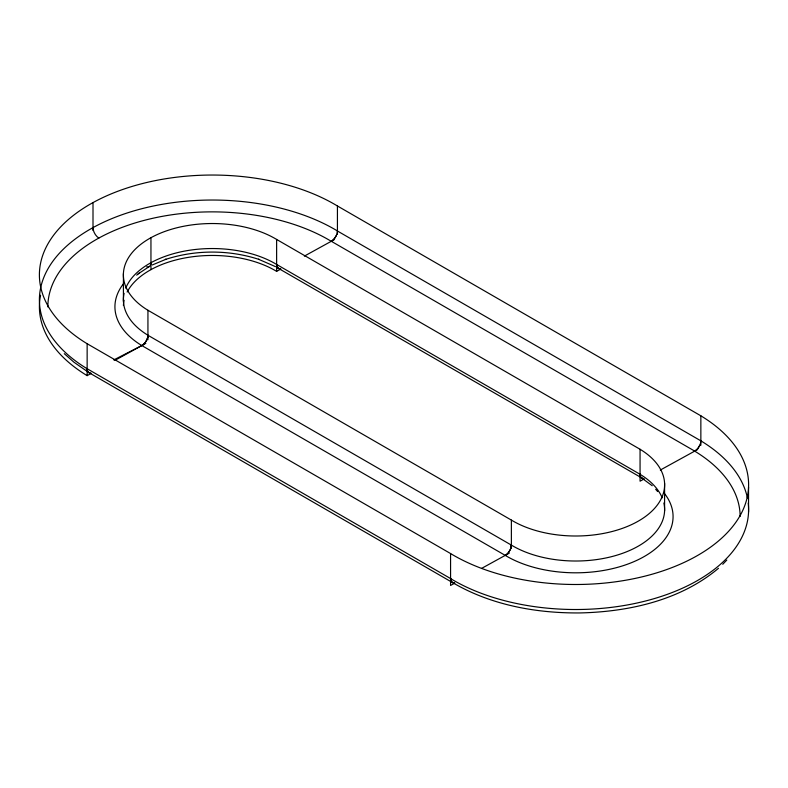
<?xml version="1.0" encoding="UTF-8"?>
<svg xmlns="http://www.w3.org/2000/svg" width="788" height="788" viewBox="0 0 788 788"><rect width="100%" height="100%" fill="white"/><g stroke="black" fill="none" stroke-linecap="round" stroke-linejoin="round"><path stroke-width="1.18" d="M123.42 301.292L123.42 273.623M113.767 359.929L141.81 345.558A8.461 5.004 -59.5 0 0 145.199 342.563L146.883 339.638M336.358 235.405L334.693 238.212A8.461 5.004 -59.5 0 1 331.305 241.335A164.426 94.924 0 0 0 151.05 218.68A164.426 94.924 0 0 0 47.861 306.946M699.783 445.23L698.158 447.988A8.461 5.004 -59.5 0 1 694.73 451.16A164.426 94.924 0 0 1 740.139 516.426M146.844 339.736L146.863 339.687A8.461 4.856 -59 0 0 147.977 335.255A88.896 51.319 0 0 1 124.11 293.343M722.763 564.287L726.802 560.071M136.698 275.16L139.141 273.101M718.479 568.296C680.32 600.328 629.198 611.734 580.421 612.926C536.204 613.369 490.835 605.105 452.361 582.46L88.936 372.635L74.003 362.244L64.281 353.674M138.245 273.83L149.237 266.571M40.562 295.224A172.887 99.81 0 0 0 87.143 375.64L91.408 373.295M114.871 360.382L145.81 343.361M127.144 292.033A88.896 51.319 0 0 1 276.627 271.368L280.902 269.013M304.365 256.11L334.23 239.67M454.834 583.12L450.569 585.464L450.569 553.55L87.143 343.726A172.887 99.81 0 0 1 93.004 202.605A172.887 99.81 0 0 1 337.431 205.983L700.857 415.808L700.857 445.279M481.507 568.443L509.235 553.186M644.328 478.838L640.063 481.192L640.063 449.268L276.627 239.444A88.896 51.319 0 0 0 150.951 237.7A88.896 51.319 0 0 0 147.937 310.265L147.937 339.736M660.324 470.042L697.656 449.495M152.301 264.955L166.061 259.252L165.372 259.469C195.582 249.619 229.003 249.619 259.213 259.479L258.523 259.252L275.505 266.659M279.395 268.718L278.538 268.422L642.831 478.543M89.871 372.99L89.024 372.685M453.307 582.815L451.662 581.879A8.471 4.984 -60.3 0 1 450.539 578.579A172.887 99.81 0 0 0 645.234 601.077A172.887 99.81 0 0 0 748.226 503.079M278.489 268.383L277.681 267.733M337.284 230.914L700.857 440.827A172.887 99.81 0 0 1 747.408 497.967M694.878 451.189L331.305 241.286A8.461 4.856 -59 0 0 337.461 230.973A172.887 99.81 0 0 0 93.004 227.614A172.887 99.81 0 0 0 87.143 368.735A8.461 5.004 -58.8 0 0 90.453 373.049M125.735 288.152A88.896 51.319 0 0 1 188.953 250.338A88.896 51.319 0 0 1 276.627 264.453L640.201 474.366M147.937 310.265L511.373 520.09A88.896 51.319 0 0 0 637.049 521.833A88.896 51.319 0 0 0 640.063 449.268M147.799 335.195L511.373 545.099A88.896 51.319 0 0 0 614.079 555.993A88.896 51.319 0 0 0 663.851 502.99M123.913 283.188A97.357 56.214 0 0 0 141.81 345.558L505.384 555.471M87.143 368.735L450.716 578.638M88.857 372.586L88.197 372.005A8.471 4.984 -60.3 0 1 87.104 368.754M652.228 485.743L641.156 477.607A8.461 4.984 -60.3 0 1 640.023 474.297A88.896 51.319 0 0 1 662.196 497.819M655.675 489.279L657.625 491.564M748.551 487.073L748.551 512.082M664.58 483.251L664.58 510.92M511.373 520.09L511.373 548.33M337.431 205.983L337.431 234.223M276.627 239.444L276.627 271.368M150.951 237.7L150.951 269.624M93.004 202.605L93.004 230.539M87.143 343.726L87.143 375.64M147.937 335.274A8.461 5.004 -58.8 0 1 141.81 345.558M700.896 440.797A8.471 4.856 -59 0 1 694.799 451.14M454.44 582.854A8.461 5.004 -58.8 0 1 450.569 578.559M700.857 415.808A172.887 99.81 0 0 1 694.996 556.929A172.887 99.81 0 0 1 450.569 553.55M98.845 238.065A8.461 4.767 61.2 0 1 93.004 227.614M123.42 305.547A88.896 51.319 0 0 1 124.11 300.258M664.057 492.973A97.357 56.214 0 0 1 630.499 563.065A97.357 56.214 0 0 1 505.246 555.382A8.461 5.004 -59.5 0 0 508.634 552.388L510.319 549.463A8.461 4.856 -59 0 0 511.402 545.079M511.373 545.099A8.461 5.004 -58.8 0 1 505.246 555.382M643.402 478.582A8.461 4.935 -58.8 0 1 640.102 474.297M150.951 262.719A8.461 4.767 61.2 0 1 146.716 266.797M280.114 268.757A8.461 4.935 -58.8 0 1 276.667 264.482M277.671 267.743A8.461 4.984 -60.3 0 1 276.598 264.472"/></g></svg>
